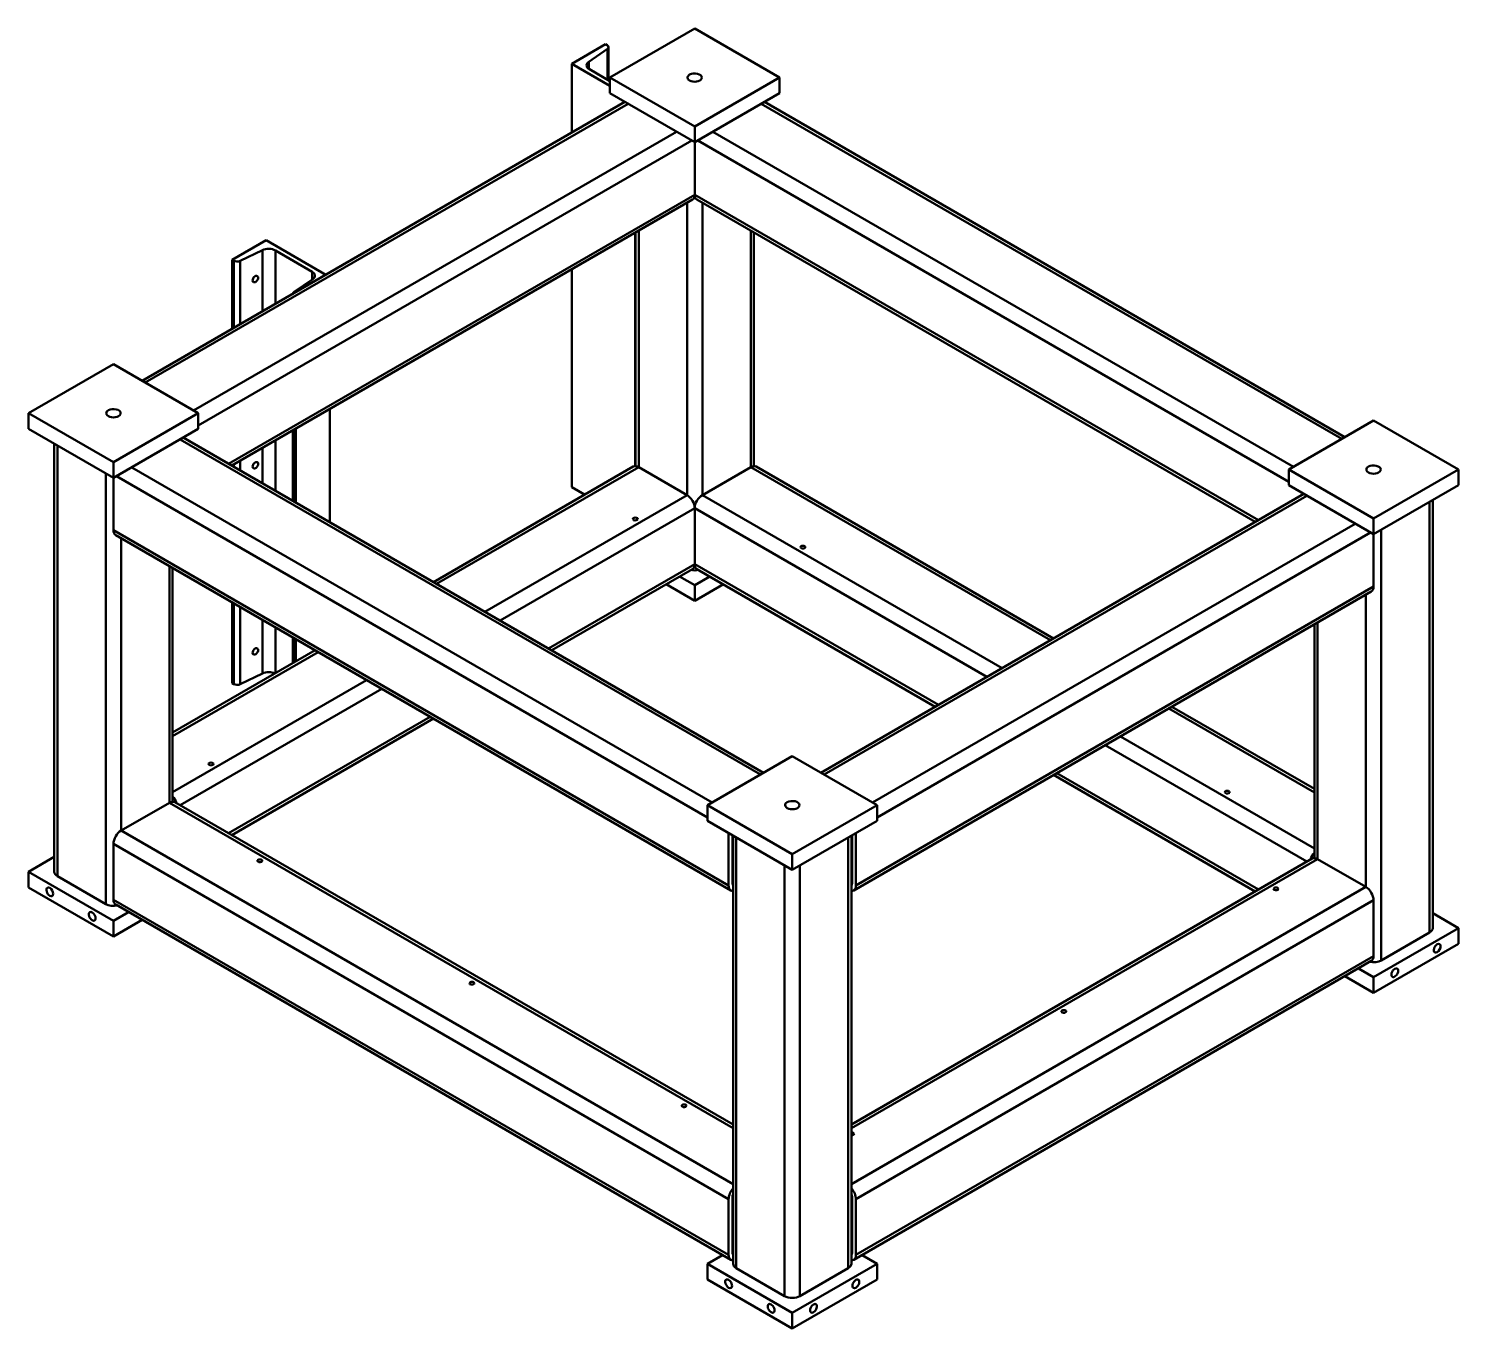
# Model space of a CAD drawing. Header units: millimetres. Extents: x -2067 to 1403, y -5380 to 1186.
# Drawn here: x 211 to 1403, y -5380 to -4296 of the extents above; entities that cross this region are included whole.
import ezdxf

# ---------------------------------------------------------------- set-up
doc = ezdxf.new("R2010")
doc.units = ezdxf.units.MM
doc.header["$LTSCALE"] = 0.331102
doc.layers.add('設計用（構成部品類）', color=7, linetype='Continuous')

msp = doc.modelspace()

# ---------------------------------------------------------------- linework, layer by layer
at = {"layer": '設計用（構成部品類）', "color": 254, "linetype": 'Continuous', "lineweight": 50}
for p, q in [((766.3908, -4296.4408), (695.6801, -4337.2656)), ((766.3908, -4296.4408), (837.1015, -4337.2656)), ((663.8603, -4325.8347), (692.1446, -4309.5047)), ((692.1446, -4309.5047), (693.42, -4310.2411)), ((694.5915, -4339.4949), (694.5915, -4311.8741)), ((693.6557, -4313.3585), (678.1403, -4324.0341)), ((678.1403, -4329.9719), (678.1403, -4324.0341)), ((693.6557, -4338.9546), (693.6557, -4313.3585)), ((663.8603, -4383.2116), (663.8603, -4325.8347)), ((695.6801, -4344.2059), (663.8603, -4325.8347)), ((678.6118, -4330.2689), (695.6801, -4340.1234)), ((695.6801, -4337.2656), (695.6801, -4350.3296)), ((695.6801, -4337.2656), (766.3908, -4378.0905)), ((837.1015, -4337.2656), (766.3908, -4378.0905)), ((837.1015, -4350.3296), (837.1015, -4337.2656)), ((708.2469, -4357.585), (305.9031, -4589.8783)), ((308.5392, -4591.4003), (710.8829, -4359.1069)), ((695.6801, -4350.3296), (766.3908, -4391.1544)), ((766.3908, -4391.1544), (837.1015, -4350.3296)), ((1305.5597, -4638.3488), (821.8987, -4359.1069)), ((1308.1958, -4636.8269), (824.5347, -4357.585)), ((348.8443, -4614.6704), (751.188, -4382.3771)), ((766.3908, -4378.0905), (766.3908, -4391.1544)), ((1265.2547, -4661.619), (781.5936, -4382.3771)), ((352.7334, -4627.122), (763.9159, -4389.7256)), ((766.3908, -4434.837), (766.3908, -4391.1544)), ((766.3908, -4391.1544), (766.3908, -4434.837)), ((1261.3656, -4674.0706), (768.8657, -4389.7256)), ((377.9968, -4659.0764), (766.3908, -4434.837)), ((380.6328, -4660.5984), (764.5269, -4438.957)), ((760.0269, -4441.5551), (760.0269, -4685.0931)), ((1236.1021, -4706.025), (766.3908, -4434.837)), ((768.2548, -4438.957), (1233.4661, -4707.5469)), ((772.7548, -4441.5551), (772.7548, -4685.0931)), ((716.8933, -4660.9557), (716.8933, -4466.4582)), ((717.0857, -4466.3471), (717.0857, -4660.9611)), ((719.7218, -4464.8252), (719.7218, -4661.823)), ((813.0599, -4464.8252), (813.0599, -4661.823)), ((815.6959, -4660.9611), (815.6959, -4466.3471)), ((381.0176, -4489.134), (409.3019, -4472.8041)), ((409.3019, -4472.8041), (458.9918, -4501.4926)), ((382.293, -4489.8704), (381.0176, -4489.134)), ((381.0176, -4546.511), (381.0176, -4489.134)), ((382.293, -4545.7746), (382.293, -4489.8704)), ((406.1831, -4481.0486), (387.6926, -4490.0065)), ((387.6926, -4542.6572), (387.6926, -4490.0065)), ((406.1831, -4531.9817), (406.1831, -4481.0486)), ((447.5835, -4498.9885), (416.9823, -4481.3209)), ((416.9823, -4525.7468), (416.9823, -4481.3209)), ((447.5835, -4505.5478), (447.5835, -4498.9885)), ((663.8603, -4678.5612), (663.8603, -4497.0768)), ((432.5395, -4515.8989), (448.055, -4505.2234)), ((282.0227, -4576.091), (211.312, -4616.9158)), ((282.0227, -4576.091), (352.7334, -4616.9158)), ((211.312, -4616.9158), (211.312, -4629.9797)), ((211.312, -4616.9158), (282.0227, -4657.7406)), ((352.7334, -4616.9158), (282.0227, -4657.7406)), ((352.7334, -4629.9797), (352.7334, -4616.9158)), ((462.3349, -4707.7691), (462.3349, -4613.4276)), ((211.312, -4629.9797), (282.0227, -4670.8046)), ((282.0227, -4670.8046), (352.7334, -4629.9797)), ((431.6037, -4631.1703), (431.6037, -4690.0264)), ((432.7753, -4690.7028), (432.7753, -4630.4939)), ((434.0506, -4691.4391), (434.0506, -4629.7576)), ((1332.0762, -4623.0395), (1261.3656, -4663.8644)), ((1332.0762, -4623.0395), (1402.7869, -4663.8644)), ((232.7176, -4642.3383), (232.7176, -4999.0361)), ((235.3536, -4643.8602), (235.3536, -5002.7104)), ((821.1916, -4917.999), (337.5306, -4638.7571)), ((823.8276, -4916.4771), (340.1666, -4637.2352)), ((406.1831, -4675.3498), (406.1831, -4645.8469)), ((416.9823, -4681.5847), (416.9823, -4639.612)), ((282.0227, -4657.7406), (282.0227, -4670.8046)), ((387.6926, -4664.6743), (387.6926, -4656.5224)), ((275.6587, -4667.1303), (275.6587, -5025.9805)), ((776.9974, -4953.7207), (284.4976, -4669.3757)), ((780.8865, -4941.2691), (297.2255, -4662.0272)), ((381.0176, -4660.8205), (381.0176, -4660.3762)), ((382.293, -4661.5568), (382.293, -4659.6399)), ((715.2218, -4661.3772), (548.6018, -4757.5753)), ((551.2379, -4759.0972), (719.7218, -4661.823)), ((760.0269, -4685.0931), (719.7218, -4661.823)), ((813.0599, -4661.823), (772.7548, -4685.0931)), ((1062.8611, -4806.0458), (813.0599, -4661.823)), ((1065.4971, -4804.5239), (817.5599, -4661.3772)), ((1261.3656, -4663.8644), (1261.3656, -4676.9283)), ((1261.3656, -4663.8644), (1332.0762, -4704.6892)), ((1402.7869, -4663.8644), (1332.0762, -4704.6892)), ((1402.7869, -4676.9283), (1402.7869, -4663.8644)), ((282.0227, -4670.8046), (282.0227, -4714.4871)), ((674.6593, -4684.796), (663.8603, -4678.5612)), ((1261.3656, -4676.9283), (1332.0762, -4717.7531)), ((1332.0762, -4717.7531), (1402.7869, -4676.9283)), ((591.543, -4782.3674), (760.0269, -4685.0931)), ((1022.556, -4829.316), (772.7548, -4685.0931)), ((1273.9323, -4684.1837), (871.5886, -4916.4771)), ((874.2246, -4917.999), (1276.5684, -4685.7056)), ((1378.7453, -4690.8087), (1378.7453, -5049.6589)), ((1381.3813, -5045.9847), (1381.3813, -4689.2868)), ((604.2709, -4789.7159), (766.3908, -4696.1159)), ((766.3908, -4742.6562), (766.3908, -4696.1159)), ((1009.828, -4836.6644), (766.3908, -4696.1159)), ((766.3908, -4696.1159), (766.3908, -4742.6562)), ((1332.0762, -4704.6892), (1332.0762, -4717.7531)), ((794.6751, -5010.4672), (282.0227, -4714.4871)), ((914.5297, -4941.2691), (1316.8735, -4708.9758)), ((918.4188, -4953.7207), (1329.6014, -4716.3243)), ((1332.0762, -4761.4357), (1332.0762, -4717.7531)), ((1338.4402, -4714.0789), (1338.4402, -5072.9291)), ((283.8866, -4718.6071), (796.5391, -5014.5872)), ((288.3866, -4721.2052), (288.3866, -4964.7433)), ((328.6917, -4744.4754), (328.6917, -4941.4731)), ((331.3278, -4940.6113), (331.3278, -4745.9973)), ((644.5759, -4812.986), (766.3908, -4742.6562)), ((647.212, -4814.5079), (764.5269, -4746.7761)), ((753.8241, -4752.9554), (766.3908, -4760.2108)), ((969.523, -4859.9346), (766.3908, -4742.6562)), ((778.9576, -4752.9554), (766.3908, -4760.2108)), ((768.2548, -4746.7761), (966.8869, -4861.4565)), ((742.5104, -4759.4874), (766.3908, -4773.2748)), ((766.3908, -4773.2748), (790.2713, -4759.4874)), ((766.3908, -4760.2108), (766.3908, -4773.2748)), ((898.8772, -5014.5872), (1330.2123, -4765.5557)), ((900.7411, -5010.4672), (1332.0762, -4761.4357)), ((381.0176, -4841.8605), (381.0176, -4774.6857)), ((382.293, -4842.5968), (382.293, -4775.4221)), ((1325.7123, -4768.1538), (1325.7123, -5011.6919)), ((387.6926, -4842.7329), (387.6926, -4778.5395)), ((406.1831, -4833.7751), (406.1831, -4789.2151)), ((416.9823, -4833.5659), (416.9823, -4795.4499)), ((1282.7712, -4792.9458), (1282.7712, -4987.5598)), ((1285.4072, -4791.4239), (1285.4072, -4988.4217)), ((431.6037, -4803.8916), (431.6037, -4825.1242)), ((432.7753, -4824.4478), (432.7753, -4804.568)), ((434.0506, -4823.7115), (434.0506, -4805.3044)), ((449.9917, -4814.5079), (331.3278, -4883.0186)), ((331.3278, -4886.0624), (452.6277, -4816.0299)), ((406.1831, -4833.7751), (387.6926, -4842.7329)), ((331.3278, -4932.6028), (492.9328, -4839.3)), ((337.6917, -4943.6255), (505.6607, -4846.6485)), ((382.293, -4842.5968), (381.0176, -4841.8605)), ((377.9968, -4966.8956), (545.9658, -4869.9186)), ((380.6328, -4968.4175), (548.6018, -4871.4406)), ((1282.7712, -4933.011), (1161.4712, -4862.9784)), ((1282.7712, -4929.9672), (1164.1072, -4861.4565)), ((1276.4072, -4990.574), (1108.4382, -4893.597)), ((1282.7712, -4979.5513), (1121.1661, -4886.2486)), ((847.7081, -4902.6897), (776.9974, -4943.5145)), ((847.7081, -4902.6897), (918.4188, -4943.5145)), ((1065.4971, -4918.3891), (1233.4661, -5015.3661)), ((1236.1021, -5013.8442), (1068.1331, -4916.8672)), ((328.6917, -4941.4731), (288.3866, -4964.7433)), ((798.403, -5212.6612), (328.6917, -4941.4731)), ((798.403, -5209.6173), (333.1917, -4941.0274)), ((776.9974, -4943.5145), (776.9974, -4956.5784)), ((776.9974, -4943.5145), (847.7081, -4984.3393)), ((918.4188, -4943.5145), (847.7081, -4984.3393)), ((918.4188, -4956.5784), (918.4188, -4943.5145)), ((798.403, -5259.2015), (288.3866, -4964.7433)), ((776.9974, -4956.5784), (847.7081, -4997.4033)), ((794.6751, -4966.7847), (794.6751, -5010.4672)), ((847.7081, -4997.4033), (918.4188, -4956.5784)), ((900.7411, -5010.4672), (900.7411, -4966.7847)), ((794.6751, -5271.7461), (282.0227, -4975.766)), ((282.0227, -4975.766), (282.0227, -5022.3063)), ((797.8571, -4968.6218), (797.8571, -5008.6301)), ((798.403, -4968.937), (798.403, -5325.6349)), ((801.0391, -4970.4589), (801.0391, -5329.3091)), ((894.3772, -4970.4589), (894.3772, -5329.3091)), ((897.0132, -5325.6349), (897.0132, -4968.937)), ((897.5591, -5008.6301), (897.5591, -4968.6218)), ((232.7176, -4986.6776), (211.312, -4999.0361)), ((847.7081, -4984.3393), (847.7081, -4997.4033)), ((1280.9072, -4987.9759), (897.0132, -5209.6173)), ((897.0132, -5212.6612), (1285.4072, -4988.4217)), ((1325.7123, -5011.6919), (1285.4072, -4988.4217)), ((211.312, -4999.0361), (211.312, -5012.1001)), ((211.312, -4999.0361), (282.0227, -5039.861)), ((235.3536, -5002.7104), (275.6587, -5025.9805)), ((841.3441, -4993.7291), (841.3441, -5352.5793)), ((854.0721, -4993.7291), (854.0721, -5352.5793)), ((211.312, -5012.1001), (282.0227, -5052.9249)), ((798.403, -5008.9453), (797.8571, -5008.6301)), ((897.0132, -5008.9453), (897.5591, -5008.6301)), ((897.0132, -5259.2015), (1325.7123, -5011.6919)), ((794.6751, -5318.2864), (282.0227, -5022.3063)), ((283.8866, -5026.4263), (796.5391, -5322.4064)), ((900.7411, -5271.7461), (1332.0762, -5022.7146)), ((1332.0762, -5069.2549), (1332.0762, -5022.7146)), ((294.5894, -5032.6056), (282.0227, -5039.861)), ((282.0227, -5052.9249), (305.9031, -5039.1375)), ((282.0227, -5039.861), (282.0227, -5052.9249)), ((1381.3813, -5033.6262), (1402.7869, -5045.9847)), ((1402.7869, -5045.9847), (1332.0762, -5086.8095)), ((1338.4402, -5072.9291), (1378.7453, -5049.6589)), ((1402.7869, -5059.0487), (1402.7869, -5045.9847)), ((1332.0762, -5099.8735), (1402.7869, -5059.0487)), ((898.8772, -5322.4064), (1330.2123, -5073.3749)), ((900.7411, -5318.2864), (1332.0762, -5069.2549)), ((1308.1958, -5086.0861), (1332.0762, -5099.8735)), ((1319.5095, -5079.5541), (1332.0762, -5086.8095)), ((1332.0762, -5086.8095), (1332.0762, -5099.8735)), ((794.6751, -5271.7461), (794.6751, -5318.2864)), ((797.8571, -5269.909), (797.8571, -5316.4493)), ((798.403, -5270.2242), (797.8571, -5269.909)), ((897.0132, -5270.2242), (897.5591, -5269.909)), ((897.5591, -5316.4493), (897.5591, -5269.909)), ((900.7411, -5318.2864), (900.7411, -5271.7461)), ((789.5642, -5318.3794), (776.9974, -5325.6349)), ((776.9974, -5325.6349), (776.9974, -5338.6988)), ((776.9974, -5325.6349), (847.7081, -5366.4597)), ((798.403, -5316.7645), (797.8571, -5316.4493)), ((918.4188, -5325.6349), (847.7081, -5366.4597)), ((897.0132, -5316.7645), (897.5591, -5316.4493)), ((905.852, -5318.3794), (918.4188, -5325.6349)), ((918.4188, -5338.6988), (918.4188, -5325.6349)), ((801.0391, -5329.3091), (841.3441, -5352.5793)), ((854.0721, -5352.5793), (894.3772, -5329.3091)), ((776.9974, -5338.6988), (847.7081, -5379.5236)), ((847.7081, -5379.5236), (918.4188, -5338.6988)), ((847.7081, -5366.4597), (847.7081, -5379.5236))]:
    msp.add_line(p, q, dxfattribs=at)
for centre, major_axis, ratio, start_param, end_param in [((690.5915, -4311.8741), (-4, 0), 0.577350416, 3.141592738, 3.926990817), ((690.5915, -4311.8741), (-4, 0), 0.577350416, 2.443460953, 3.141592738), ((684.2686, -4327.003), (8, 0), 0.577350416, 2.443460953, 3.141592536), ((684.2686, -4327.003), (8, 0), 0.577350416, 3.141592536, 3.926990817), ((766.3908, -4337.2656), (-6, 0), 0.577350416, 5.497787144, 6.283185322), ((766.3908, -4337.2656), (-6, 0), 0.577350416, 3.141592668, 5.497787144), ((766.3908, -4337.2656), (-6, 0), 0.577350416, 0, 3.141592654), ((760.0269, -4431.1627), (-4.5, 7.7942), 0.577350196, 3.141592654, 3.926990626), ((772.7548, -4431.1627), (4.5, 7.7942), 0.577350196, 2.356194681, 3.141592654), ((411.3254, -4484.5868), (8, 0), 0.577350416, 0.785398163, 2.268928028), ((385.1214, -4488.2374), (-4, 0), 0.577350416, 0.785398163, 2.268928028), ((400.2642, -4505.145), (-1.7137, -2.47), 0.625235616, 3.193537425, 5.549732106), ((400.2642, -4505.145), (-1.7137, -2.47), 0.625235616, 0.051944771, 3.193537425), ((441.9266, -4502.2544), (8, 0), 0.577350416, 0, 0.785398163), ((441.9266, -4502.2544), (8, 0), 0.577350416, 5.585053606, 6.283185307), ((400.2642, -4505.145), (-1.7137, -2.47), 0.625235616, 5.549732106, 6.335130079), ((435.6037, -4517.3833), (-4, 0), 0.577350416, 5.585053606, 6.248688915), ((282.0227, -4616.9158), (-6, 0), 0.577350416, 5.497787144, 6.283185322), ((282.0227, -4616.9158), (-6, 0), 0.577350416, 0, 3.141592654), ((282.0227, -4616.9158), (-6, 0), 0.577350416, 3.141592668, 5.497787144), ((400.2642, -4660.2793), (-1.7137, -2.47), 0.625235616, 3.193537425, 5.549732106), ((400.2642, -4660.2793), (-1.7137, -2.47), 0.625235616, 0.051944771, 3.193537425), ((400.2642, -4660.2793), (-1.7137, -2.47), 0.625235616, 5.549732106, 6.335130079), ((719.7218, -4669.1715), (-4.5, 7.7942), 0.577350196, 5.497786953, 6.283185307), ((813.0599, -4669.1715), (4.5, 7.7942), 0.577350196, 0, 0.785398354), ((1332.0762, -4663.8644), (-6, 0), 0.577350416, 5.497787144, 6.283185292), ((1332.0762, -4663.8644), (-6, 0), 0.577350416, 6.283185292, 9.424777976), ((1332.0762, -4663.8644), (-6, 0), 0.577350416, 3.141592668, 5.497787144), ((760.0269, -4692.4416), (-4.5, 7.7942), 0.577350196, 3.926990626, 5.497786953), ((772.7548, -4692.4416), (4.5, 7.7942), 0.577350196, 0.785398354, 2.356194681), ((716.8933, -4705.0973), (-2, 0), 0.577350416, 3.141592414, 6.283185645), ((716.8933, -4705.0973), (-2, 0), 0.577350416, 0, 0.785397826), ((716.8933, -4705.0973), (-2, 0), 0.577350416, 0.785398163, 3.141592414), ((288.3866, -4710.8129), (4.5, 7.7942), 0.577350196, 2.356194681, 3.141592749), ((856.5469, -4728.5716), (-2, 0), 0.577350416, 3.141593131, 6.283185307), ((856.5469, -4728.5716), (-2, 0), 0.577350416, 0, 2.35619449), ((856.5469, -4728.5716), (-2, 0), 0.577350416, 2.35619449, 3.141593131), ((766.3908, -4742.6561), (9, 0), 0.577350416, 4.354069526, 5.070708434), ((760.0269, -4738.9819), (-4.5, 7.7942), 0.577350196, 3.141592654, 3.926990626), ((772.7548, -4738.9819), (4.5, 7.7942), 0.577350196, 2.356194681, 3.141592654), ((1325.7123, -4757.7615), (-4.5, 7.7942), 0.577350196, 3.141592602, 3.926990626), ((400.2642, -4815.4137), (-1.7137, -2.47), 0.625235616, 3.193537425, 5.549732106), ((400.2642, -4815.4137), (-1.7137, -2.47), 0.625235616, 0.051944771, 3.193537425), ((400.2642, -4815.4137), (-1.7137, -2.47), 0.625235616, 5.549732106, 6.335130079), ((411.3254, -4837.3133), (8, 0), 0.577350416, 0.859164951, 2.268928028), ((385.1214, -4840.9638), (-4, 0), 0.577350416, 0.785398163, 2.268928028), ((363.34, -4909.2215), (-2, 0), 0.577350416, 3.141592633, 6.283185547), ((363.34, -4909.2215), (-2, 0), 0.577350416, 0, 0.785397924), ((363.34, -4909.2215), (-2, 0), 0.577350416, 0.785398163, 3.141592633), ((1210.1003, -4932.6958), (-2, 0), 0.577350416, 3.141592414, 6.283185068), ((1210.1003, -4932.6958), (-2, 0), 0.577350416, 6.283185068, 8.639379797), ((1210.1003, -4932.6958), (-2, 0), 0.577350416, 2.35619449, 3.141592414), ((328.6917, -4948.8216), (4.5, 7.7942), 0.577350196, 0, 0.785398261), ((328.6917, -4941.4731), (-4.5, 7.7942), 0.577350196, 4.354069089, 5.070708366), ((847.7081, -4943.5145), (-6, 0), 0.577350416, 5.497787144, 6.283185307), ((847.7081, -4943.5145), (-6, 0), 0.577350416, 0, 3.141592668), ((847.7081, -4943.5145), (-6, 0), 0.577350416, 3.141592668, 5.497787144), ((288.3866, -4972.0918), (4.5, 7.7942), 0.577350196, 0.785398354, 2.356194681), ((403.9986, -4989.8506), (-2, 0), 0.577350416, 3.141592893, 6.283185328), ((403.9986, -4989.8506), (-2, 0), 0.577350416, 0, 2.356194469), ((403.9986, -4989.8506), (-2, 0), 0.577350416, 2.35619449, 3.141592893), ((1285.4072, -4988.4217), (4.5, 7.7942), 0.577350196, 1.212476941, 1.929116218), ((1285.4072, -4995.7702), (-4.5, 7.7942), 0.577350196, 5.497786953, 6.283185307), ((241.7176, -4999.0361), (9, 0), 0.577350416, 3.141592654, 3.926990817), ((228.9897, -5015.7743), (-2, 3.4641), 0.577350196, 0, 2.356194299), ((228.9897, -5015.7743), (-2, 3.4641), 0.577350196, 3.141592654, 6.283185307), ((801.0391, -5006.793), (4.5, 7.7942), 0.577350196, 2.356194681, 3.14159262), ((801.0391, -5006.793), (4.5, 7.7942), 0.577350196, 3.14159262, 3.499912422), ((801.0391, -5006.793), (2.25, 3.8971), 0.577350196, 2.356194681, 2.950697404), ((894.3772, -5006.793), (-2.25, 3.8971), 0.577350196, 3.332487903, 3.926990626), ((894.3772, -5006.793), (-4.5, 7.7942), 0.577350196, 2.783272886, 3.141592705), ((894.3772, -5006.793), (-4.5, 7.7942), 0.577350196, 3.141592705, 3.926990626), ((1250.759, -5013.3249), (-2, 0), 0.577350416, 3.141592893, 6.283185328), ((1250.759, -5013.3249), (-2, 0), 0.577350416, 0, 0.785398142), ((1250.759, -5013.3249), (-2, 0), 0.577350416, 0.785398163, 3.141592893), ((1325.7123, -5019.0403), (-4.5, 7.7942), 0.577350196, 3.926990626, 5.497786953), ((228.9897, -5015.7743), (-2, 3.4641), 0.577350196, 2.356194299, 3.141592654), ((282.0227, -5022.3063), (9, 0), 0.577350416, 3.926990817, 5.070708434), ((288.3866, -5018.6321), (4.5, 7.7942), 0.577350196, 2.356194681, 3.141592654), ((264.345, -5036.1867), (-2, 3.4641), 0.577350196, 0, 2.356194299), ((264.345, -5036.1867), (-2, 3.4641), 0.577350196, 3.141592654, 6.283185307), ((264.345, -5036.1867), (-2, 3.4641), 0.577350196, 2.356194299, 3.141592654), ((1372.3813, -5045.9847), (9, 0), 0.577350416, 5.497787144, 6.283185307), ((1385.1093, -5062.7229), (2, 3.4641), 0.577350196, 0.785398354, 3.141592855), ((1385.1093, -5062.7229), (2, 3.4641), 0.577350196, 3.141592855, 6.283185307), ((1385.1093, -5062.7229), (2, 3.4641), 0.577350196, 0, 0.785398354), ((1332.0762, -5069.2549), (9, 0), 0.577350416, 4.354069526, 5.497787144), ((1325.7123, -5065.5806), (-4.5, 7.7942), 0.577350196, 3.141592654, 3.926990626), ((1349.7539, -5083.1353), (2, 3.4641), 0.577350196, 0.785398354, 3.141592654), ((1349.7539, -5083.1353), (2, 3.4641), 0.577350196, 3.141592654, 6.28318547), ((1349.7539, -5083.1353), (2, 3.4641), 0.577350196, 0, 0.785398192), ((580.7753, -5091.9127), (-2, 0), 0.577350416, 3.141592654, 6.283185286), ((580.7753, -5091.9127), (-2, 0), 0.577350416, 6.283185286, 8.639379797), ((580.7753, -5091.9127), (-2, 0), 0.577350416, 2.35619449, 3.141592654), ((1073.9823, -5115.387), (-2, 0), 0.577350416, 3.141592675, 6.283185328), ((1073.9823, -5115.387), (-2, 0), 0.577350416, 0, 0.785398142), ((1073.9823, -5115.387), (-2, 0), 0.577350416, 0.785398163, 3.141592675), ((757.552, -5193.9748), (-2, 0), 0.577350416, 3.141592654, 6.283185307), ((757.552, -5193.9748), (-2, 0), 0.577350416, 0, 2.35619449), ((757.552, -5193.9748), (-2, 0), 0.577350416, 2.35619449, 3.141592654), ((897.2056, -5217.4491), (-2, 0), 0.577350416, 3.141592654, 4.808732031), ((897.2056, -5217.4491), (-2, 0), 0.577350416, 1.474453276, 3.141592654), ((801.0391, -5268.0719), (4.5, 7.7942), 0.577350196, 1.212476941, 2.356194681), ((894.3772, -5268.0719), (-4.5, 7.7942), 0.577350196, 3.926990626, 5.070708366), ((801.0391, -5268.0719), (2.25, 3.8971), 0.577350196, 1.761691959, 2.356194681), ((894.3772, -5268.0719), (-2.25, 3.8971), 0.577350196, 3.926990626, 4.521493349), ((801.0391, -5314.6122), (4.5, 7.7942), 0.577350196, 2.356194681, 3.14159262), ((801.0391, -5314.6122), (4.5, 7.7942), 0.577350196, 3.14159262, 3.499912422), ((801.0391, -5314.6122), (2.25, 3.8971), 0.577350196, 2.356194681, 2.950697404), ((807.403, -5325.6349), (9, 0), 0.577350416, 3.141592624, 3.926990817), ((888.0132, -5325.6349), (9, 0), 0.577350416, 5.497787144, 6.283185347), ((894.3772, -5314.6122), (-2.25, 3.8971), 0.577350196, 3.332487903, 3.926990626), ((894.3772, -5314.6122), (-4.5, 7.7942), 0.577350196, 2.783272886, 3.141592654), ((894.3772, -5314.6122), (-4.5, 7.7942), 0.577350196, 3.141592654, 3.926990626), ((794.6751, -5342.373), (-2, 3.4641), 0.577350196, 0, 2.356194206), ((794.6751, -5342.373), (-2, 3.4641), 0.577350196, 3.141592654, 6.2831854), ((794.6751, -5342.373), (-2, 3.4641), 0.577350196, 2.356194299, 3.141592654), ((900.7411, -5342.373), (2, 3.4641), 0.577350196, 0, 3.141592654), ((900.7411, -5342.373), (2, 3.4641), 0.577350196, 3.141592654, 3.926991008), ((900.7411, -5342.373), (2, 3.4641), 0.577350196, 3.926991008, 6.283185307), ((830.0304, -5362.7855), (-2, 3.4641), 0.577350196, 0, 2.356194206), ((830.0304, -5362.7855), (-2, 3.4641), 0.577350196, 3.141592654, 6.2831854), ((847.7081, -5348.905), (9, 0), 0.577350416, 3.926990817, 5.497787144), ((865.3858, -5362.7855), (2, 3.4641), 0.577350196, 0, 3.141592654), ((865.3858, -5362.7855), (2, 3.4641), 0.577350196, 3.926991008, 6.283185307), ((830.0304, -5362.7855), (-2, 3.4641), 0.577350196, 2.356194299, 3.141592654), ((865.3858, -5362.7855), (2, 3.4641), 0.577350196, 3.141592654, 3.926991008)]:
    msp.add_ellipse(centre, major_axis=major_axis, ratio=ratio, start_param=start_param, end_param=end_param, dxfattribs=at)

doc.saveas('drawing.dxf')
